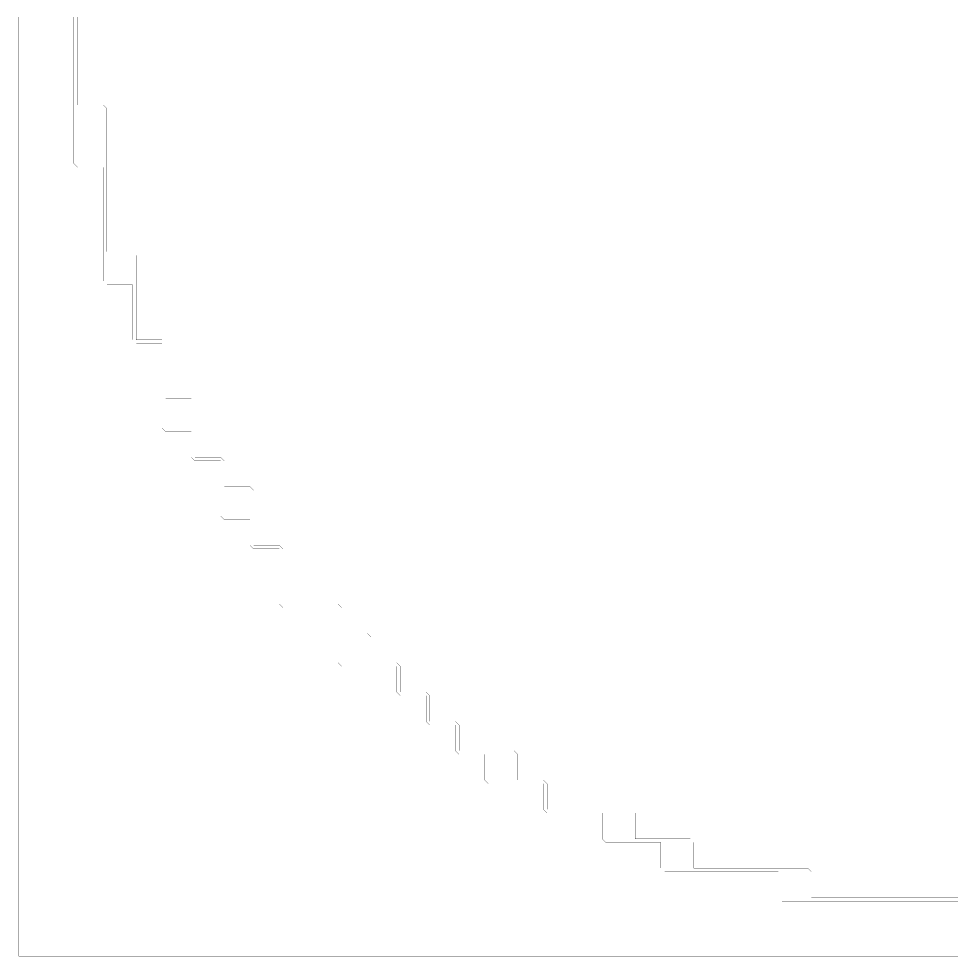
# Model space of a CAD drawing. Header units: metres. Extents: x 0 to 4990, y -4990 to 0.
# Drawn here: x 0 to 2495, y -4990 to -2495 of the extents above; entities that cross this region are included whole.
import ezdxf

# ---------------------------------------------------------------- set-up
doc = ezdxf.new("R2010")
doc.units = ezdxf.units.M
doc.layers.add('conductor', color=1, linetype='Continuous')
doc.layers.add('substrate', color=5, linetype='Continuous')

msp = doc.modelspace()

# ---------------------------------------------------------------- linework, layer by layer
at = {"layer": 'conductor', "const_width": 0.5}
msp.add_lwpolyline([(156.25, -2490.234375), (156.25, -2500), (156.25, -2509.765625), (156.25, -2519.53125), (156.25, -2529.296875), (156.25, -2539.0625), (156.25, -2548.828125), (156.25, -2558.59375), (156.25, -2568.359375), (156.25, -2578.125), (156.25, -2587.890625), (156.25, -2597.65625), (156.25, -2607.421875), (156.25, -2617.1875), (156.25, -2626.953125), (156.25, -2636.71875), (156.25, -2646.484375), (156.25, -2656.25), (156.25, -2666.015625), (156.25, -2675.78125), (156.25, -2685.546875), (156.25, -2695.3125), (156.25, -2705.078125), (156.25, -2714.84375), (156.25, -2724.609375), (166.015625, -2724.609375), (175.78125, -2724.609375), (185.546875, -2724.609375), (195.3125, -2724.609375), (205.078125, -2724.609375), (214.84375, -2724.609375), (224.609375, -2724.609375), (234.375, -2734.375), (234.375, -2744.140625), (234.375, -2753.90625), (234.375, -2763.671875), (234.375, -2773.4375), (234.375, -2783.203125), (234.375, -2792.96875), (234.375, -2802.734375), (234.375, -2812.5), (234.375, -2822.265625), (234.375, -2832.03125), (234.375, -2841.796875), (234.375, -2851.5625), (234.375, -2861.328125), (234.375, -2871.09375), (234.375, -2880.859375), (234.375, -2890.625), (234.375, -2900.390625), (234.375, -2910.15625), (234.375, -2919.921875), (234.375, -2929.6875), (234.375, -2939.453125), (234.375, -2949.21875), (234.375, -2958.984375), (234.375, -2968.75), (234.375, -2978.515625), (234.375, -2988.28125), (234.375, -2998.046875), (234.375, -3007.8125), (234.375, -3017.578125), (234.375, -3027.34375), (234.375, -3037.109375), (234.375, -3046.875), (234.375, -3056.640625), (234.375, -3066.40625), (234.375, -3076.171875), (234.375, -3085.9375), (234.375, -3095.703125), (234.375, -3105.46875), (234.375, -3115.234375), (244.140625, -3115.234375), (253.90625, -3115.234375), (263.671875, -3115.234375), (273.4375, -3115.234375), (283.203125, -3115.234375), (292.96875, -3115.234375), (302.734375, -3115.234375), (312.5, -3125), (312.5, -3134.765625), (312.5, -3144.53125), (312.5, -3154.296875), (312.5, -3164.0625), (312.5, -3173.828125), (312.5, -3183.59375), (312.5, -3193.359375), (312.5, -3203.125), (312.5, -3212.890625), (312.5, -3222.65625), (312.5, -3232.421875), (312.5, -3242.1875), (312.5, -3251.953125), (312.5, -3261.71875), (312.5, -3271.484375), (312.5, -3281.25), (312.5, -3291.015625), (312.5, -3300.78125), (312.5, -3310.546875), (312.5, -3320.3125), (312.5, -3330.078125), (312.5, -3339.84375), (312.5, -3349.609375), (322.265625, -3349.609375), (332.03125, -3349.609375), (341.796875, -3349.609375), (351.5625, -3349.609375), (361.328125, -3349.609375), (371.09375, -3349.609375), (380.859375, -3349.609375), (390.625, -3359.375), (390.625, -3369.140625), (390.625, -3378.90625), (390.625, -3388.671875), (390.625, -3398.4375), (390.625, -3408.203125), (390.625, -3417.96875), (390.625, -3427.734375), (390.625, -3437.5), (390.625, -3447.265625), (390.625, -3457.03125), (390.625, -3466.796875), (390.625, -3476.5625), (390.625, -3486.328125), (390.625, -3496.09375), (390.625, -3505.859375), (400.390625, -3505.859375), (410.15625, -3505.859375), (419.921875, -3505.859375), (429.6875, -3505.859375), (439.453125, -3505.859375), (449.21875, -3505.859375), (458.984375, -3505.859375), (468.75, -3515.625), (468.75, -3525.390625), (468.75, -3535.15625), (468.75, -3544.921875), (468.75, -3554.6875), (468.75, -3564.453125), (468.75, -3574.21875), (468.75, -3583.984375), (468.75, -3593.75), (468.75, -3603.515625), (468.75, -3613.28125), (468.75, -3623.046875), (468.75, -3632.8125), (468.75, -3642.578125), (468.75, -3652.34375), (468.75, -3662.109375), (478.515625, -3662.109375), (488.28125, -3662.109375), (498.046875, -3662.109375), (507.8125, -3662.109375), (517.578125, -3662.109375), (527.34375, -3662.109375), (537.109375, -3662.109375), (546.875, -3671.875), (546.875, -3681.640625), (546.875, -3691.40625), (546.875, -3701.171875), (546.875, -3710.9375), (546.875, -3720.703125), (546.875, -3730.46875), (546.875, -3740.234375), (556.640625, -3740.234375), (566.40625, -3740.234375), (576.171875, -3740.234375), (585.9375, -3740.234375), (595.703125, -3740.234375), (605.46875, -3740.234375), (615.234375, -3740.234375), (625, -3750), (625, -3759.765625), (625, -3769.53125), (625, -3779.296875), (625, -3789.0625), (625, -3798.828125), (625, -3808.59375), (625, -3818.359375), (625, -3828.125), (625, -3837.890625), (625, -3847.65625), (625, -3857.421875), (625, -3867.1875), (625, -3876.953125), (625, -3886.71875), (625, -3896.484375), (634.765625, -3896.484375), (644.53125, -3896.484375), (654.296875, -3896.484375), (664.0625, -3896.484375), (673.828125, -3896.484375), (683.59375, -3896.484375), (693.359375, -3896.484375), (703.125, -3906.25), (703.125, -3916.015625), (703.125, -3925.78125), (703.125, -3935.546875), (703.125, -3945.3125), (703.125, -3955.078125), (703.125, -3964.84375), (703.125, -3974.609375), (703.125, -3984.375), (703.125, -3994.140625), (703.125, -4003.90625), (703.125, -4013.671875), (703.125, -4023.4375), (703.125, -4033.203125), (703.125, -4042.96875), (703.125, -4052.734375), (712.890625, -4052.734375), (722.65625, -4052.734375), (732.421875, -4052.734375), (742.1875, -4052.734375), (751.953125, -4052.734375), (761.71875, -4052.734375), (771.484375, -4052.734375), (781.25, -4052.734375), (791.015625, -4052.734375), (800.78125, -4052.734375), (810.546875, -4052.734375), (820.3125, -4052.734375), (830.078125, -4052.734375), (839.84375, -4052.734375), (849.609375, -4052.734375), (859.375, -4062.5), (859.375, -4072.265625), (859.375, -4082.03125), (859.375, -4091.796875), (859.375, -4101.5625), (859.375, -4111.328125), (859.375, -4121.09375), (859.375, -4130.859375), (869.140625, -4130.859375), (878.90625, -4130.859375), (888.671875, -4130.859375), (898.4375, -4130.859375), (908.203125, -4130.859375), (917.96875, -4130.859375), (927.734375, -4130.859375), (937.5, -4140.625), (937.5, -4150.390625), (937.5, -4160.15625), (937.5, -4169.921875), (937.5, -4179.6875), (937.5, -4189.453125), (937.5, -4199.21875), (937.5, -4208.984375), (947.265625, -4208.984375), (957.03125, -4208.984375), (966.796875, -4208.984375), (976.5625, -4208.984375), (986.328125, -4208.984375), (996.09375, -4208.984375), (1005.859375, -4208.984375), (1015.625, -4218.75), (1015.625, -4228.515625), (1015.625, -4238.28125), (1015.625, -4248.046875), (1015.625, -4257.8125), (1015.625, -4267.578125), (1015.625, -4277.34375), (1015.625, -4287.109375), (1025.390625, -4287.109375), (1035.15625, -4287.109375), (1044.921875, -4287.109375), (1054.6875, -4287.109375), (1064.453125, -4287.109375), (1074.21875, -4287.109375), (1083.984375, -4287.109375), (1093.75, -4296.875), (1093.75, -4306.640625), (1093.75, -4316.40625), (1093.75, -4326.171875), (1093.75, -4335.9375), (1093.75, -4345.703125), (1093.75, -4355.46875), (1093.75, -4365.234375), (1103.515625, -4365.234375), (1113.28125, -4365.234375), (1123.046875, -4365.234375), (1132.8125, -4365.234375), (1142.578125, -4365.234375), (1152.34375, -4365.234375), (1162.109375, -4365.234375), (1171.875, -4375), (1171.875, -4384.765625), (1171.875, -4394.53125), (1171.875, -4404.296875), (1171.875, -4414.0625), (1171.875, -4423.828125), (1171.875, -4433.59375), (1171.875, -4443.359375), (1181.640625, -4443.359375), (1191.40625, -4443.359375), (1201.171875, -4443.359375), (1210.9375, -4443.359375), (1220.703125, -4443.359375), (1230.46875, -4443.359375), (1240.234375, -4443.359375), (1250, -4443.359375), (1259.765625, -4443.359375), (1269.53125, -4443.359375), (1279.296875, -4443.359375), (1289.0625, -4443.359375), (1298.828125, -4443.359375), (1308.59375, -4443.359375), (1318.359375, -4443.359375), (1328.125, -4453.125), (1328.125, -4462.890625), (1328.125, -4472.65625), (1328.125, -4482.421875), (1328.125, -4492.1875), (1328.125, -4501.953125), (1328.125, -4511.71875), (1328.125, -4521.484375), (1337.890625, -4521.484375), (1347.65625, -4521.484375), (1357.421875, -4521.484375), (1367.1875, -4521.484375), (1376.953125, -4521.484375), (1386.71875, -4521.484375), (1396.484375, -4521.484375), (1406.25, -4531.25), (1406.25, -4541.015625), (1406.25, -4550.78125), (1406.25, -4560.546875), (1406.25, -4570.3125), (1406.25, -4580.078125), (1406.25, -4589.84375), (1406.25, -4599.609375), (1416.015625, -4599.609375), (1425.78125, -4599.609375), (1435.546875, -4599.609375), (1445.3125, -4599.609375), (1455.078125, -4599.609375), (1464.84375, -4599.609375), (1474.609375, -4599.609375), (1484.375, -4599.609375), (1494.140625, -4599.609375), (1503.90625, -4599.609375), (1513.671875, -4599.609375), (1523.4375, -4599.609375), (1533.203125, -4599.609375), (1542.96875, -4599.609375), (1552.734375, -4599.609375), (1562.5, -4599.609375), (1572.265625, -4599.609375), (1582.03125, -4599.609375), (1591.796875, -4599.609375), (1601.5625, -4599.609375), (1611.328125, -4599.609375), (1621.09375, -4599.609375), (1630.859375, -4599.609375), (1640.625, -4609.375), (1640.625, -4619.140625), (1640.625, -4628.90625), (1640.625, -4638.671875), (1640.625, -4648.4375), (1640.625, -4658.203125), (1640.625, -4667.96875), (1640.625, -4677.734375), (1650.390625, -4677.734375), (1660.15625, -4677.734375), (1669.921875, -4677.734375), (1679.6875, -4677.734375), (1689.453125, -4677.734375), (1699.21875, -4677.734375), (1708.984375, -4677.734375), (1718.75, -4677.734375), (1728.515625, -4677.734375), (1738.28125, -4677.734375), (1748.046875, -4677.734375), (1757.8125, -4677.734375), (1767.578125, -4677.734375), (1777.34375, -4677.734375), (1787.109375, -4677.734375), (1796.875, -4687.5), (1796.875, -4697.265625), (1796.875, -4707.03125), (1796.875, -4716.796875), (1796.875, -4726.5625), (1796.875, -4736.328125), (1796.875, -4746.09375), (1796.875, -4755.859375), (1806.640625, -4755.859375), (1816.40625, -4755.859375), (1826.171875, -4755.859375), (1835.9375, -4755.859375), (1845.703125, -4755.859375), (1855.46875, -4755.859375), (1865.234375, -4755.859375), (1875, -4755.859375), (1884.765625, -4755.859375), (1894.53125, -4755.859375), (1904.296875, -4755.859375), (1914.0625, -4755.859375), (1923.828125, -4755.859375), (1933.59375, -4755.859375), (1943.359375, -4755.859375), (1953.125, -4755.859375), (1962.890625, -4755.859375), (1972.65625, -4755.859375), (1982.421875, -4755.859375), (1992.1875, -4755.859375), (2001.953125, -4755.859375), (2011.71875, -4755.859375), (2021.484375, -4755.859375), (2031.25, -4755.859375), (2041.015625, -4755.859375), (2050.78125, -4755.859375), (2060.546875, -4755.859375), (2070.3125, -4755.859375), (2080.078125, -4755.859375), (2089.84375, -4755.859375), (2099.609375, -4755.859375), (2109.375, -4765.625), (2109.375, -4775.390625), (2109.375, -4785.15625), (2109.375, -4794.921875), (2109.375, -4804.6875), (2109.375, -4814.453125), (2109.375, -4824.21875), (2109.375, -4833.984375), (2119.140625, -4833.984375), (2128.90625, -4833.984375), (2138.671875, -4833.984375), (2148.4375, -4833.984375), (2158.203125, -4833.984375), (2167.96875, -4833.984375), (2177.734375, -4833.984375), (2187.5, -4833.984375), (2197.265625, -4833.984375), (2207.03125, -4833.984375), (2216.796875, -4833.984375), (2226.5625, -4833.984375), (2236.328125, -4833.984375), (2246.09375, -4833.984375), (2255.859375, -4833.984375), (2265.625, -4833.984375), (2275.390625, -4833.984375), (2285.15625, -4833.984375), (2294.921875, -4833.984375), (2304.6875, -4833.984375), (2314.453125, -4833.984375), (2324.21875, -4833.984375), (2333.984375, -4833.984375), (2343.75, -4833.984375), (2353.515625, -4833.984375), (2363.28125, -4833.984375), (2373.046875, -4833.984375), (2382.8125, -4833.984375), (2392.578125, -4833.984375), (2402.34375, -4833.984375), (2412.109375, -4833.984375), (2421.875, -4833.984375), (2431.640625, -4833.984375), (2441.40625, -4833.984375), (2451.171875, -4833.984375), (2460.9375, -4833.984375), (2470.703125, -4833.984375), (2480.46875, -4833.984375), (2490.234375, -4833.984375), (2500, -4833.984375)], dxfattribs=at)
at = {"layer": 'substrate', "const_width": 0.5}
for points in [[(0, -2490.234375), (0, -2500), (0, -2509.765625), (0, -2519.53125), (0, -2529.296875), (0, -2539.0625), (0, -2548.828125), (0, -2558.59375), (0, -2568.359375), (0, -2578.125), (0, -2587.890625), (0, -2597.65625), (0, -2607.421875), (0, -2617.1875), (0, -2626.953125), (0, -2636.71875), (0, -2646.484375), (0, -2656.25), (0, -2666.015625), (0, -2675.78125), (0, -2685.546875), (0, -2695.3125), (0, -2705.078125), (0, -2714.84375), (0, -2724.609375), (0, -2734.375), (0, -2744.140625), (0, -2753.90625), (0, -2763.671875), (0, -2773.4375), (0, -2783.203125), (0, -2792.96875), (0, -2802.734375), (0, -2812.5), (0, -2822.265625), (0, -2832.03125), (0, -2841.796875), (0, -2851.5625), (0, -2861.328125), (0, -2871.09375), (0, -2880.859375), (0, -2890.625), (0, -2900.390625), (0, -2910.15625), (0, -2919.921875), (0, -2929.6875), (0, -2939.453125), (0, -2949.21875), (0, -2958.984375), (0, -2968.75), (0, -2978.515625), (0, -2988.28125), (0, -2998.046875), (0, -3007.8125), (0, -3017.578125), (0, -3027.34375), (0, -3037.109375), (0, -3046.875), (0, -3056.640625), (0, -3066.40625), (0, -3076.171875), (0, -3085.9375), (0, -3095.703125), (0, -3105.46875), (0, -3115.234375), (0, -3125), (0, -3134.765625), (0, -3144.53125), (0, -3154.296875), (0, -3164.0625), (0, -3173.828125), (0, -3183.59375), (0, -3193.359375), (0, -3203.125), (0, -3212.890625), (0, -3222.65625), (0, -3232.421875), (0, -3242.1875), (0, -3251.953125), (0, -3261.71875), (0, -3271.484375), (0, -3281.25), (0, -3291.015625), (0, -3300.78125), (0, -3310.546875), (0, -3320.3125), (0, -3330.078125), (0, -3339.84375), (0, -3349.609375), (0, -3359.375), (0, -3369.140625), (0, -3378.90625), (0, -3388.671875), (0, -3398.4375), (0, -3408.203125), (0, -3417.96875), (0, -3427.734375), (0, -3437.5), (0, -3447.265625), (0, -3457.03125), (0, -3466.796875), (0, -3476.5625), (0, -3486.328125), (0, -3496.09375), (0, -3505.859375), (0, -3515.625), (0, -3525.390625), (0, -3535.15625), (0, -3544.921875), (0, -3554.6875), (0, -3564.453125), (0, -3574.21875), (0, -3583.984375), (0, -3593.75), (0, -3603.515625), (0, -3613.28125), (0, -3623.046875), (0, -3632.8125), (0, -3642.578125), (0, -3652.34375), (0, -3662.109375), (0, -3671.875), (0, -3681.640625), (0, -3691.40625), (0, -3701.171875), (0, -3710.9375), (0, -3720.703125), (0, -3730.46875), (0, -3740.234375), (0, -3750), (0, -3759.765625), (0, -3769.53125), (0, -3779.296875), (0, -3789.0625), (0, -3798.828125), (0, -3808.59375), (0, -3818.359375), (0, -3828.125), (0, -3837.890625), (0, -3847.65625), (0, -3857.421875), (0, -3867.1875), (0, -3876.953125), (0, -3886.71875), (0, -3896.484375), (0, -3906.25), (0, -3916.015625), (0, -3925.78125), (0, -3935.546875), (0, -3945.3125), (0, -3955.078125), (0, -3964.84375), (0, -3974.609375), (0, -3984.375), (0, -3994.140625), (0, -4003.90625), (0, -4013.671875), (0, -4023.4375), (0, -4033.203125), (0, -4042.96875), (0, -4052.734375), (0, -4062.5), (0, -4072.265625), (0, -4082.03125), (0, -4091.796875), (0, -4101.5625), (0, -4111.328125), (0, -4121.09375), (0, -4130.859375), (0, -4140.625), (0, -4150.390625), (0, -4160.15625), (0, -4169.921875), (0, -4179.6875), (0, -4189.453125), (0, -4199.21875), (0, -4208.984375), (0, -4218.75), (0, -4228.515625), (0, -4238.28125), (0, -4248.046875), (0, -4257.8125), (0, -4267.578125), (0, -4277.34375), (0, -4287.109375), (0, -4296.875), (0, -4306.640625), (0, -4316.40625), (0, -4326.171875), (0, -4335.9375), (0, -4345.703125), (0, -4355.46875), (0, -4365.234375), (0, -4375), (0, -4384.765625), (0, -4394.53125), (0, -4404.296875), (0, -4414.0625), (0, -4423.828125), (0, -4433.59375), (0, -4443.359375), (0, -4453.125), (0, -4462.890625), (0, -4472.65625), (0, -4482.421875), (0, -4492.1875), (0, -4501.953125), (0, -4511.71875), (0, -4521.484375), (0, -4531.25), (0, -4541.015625), (0, -4550.78125), (0, -4560.546875), (0, -4570.3125), (0, -4580.078125), (0, -4589.84375), (0, -4599.609375), (0, -4609.375), (0, -4619.140625), (0, -4628.90625), (0, -4638.671875), (0, -4648.4375), (0, -4658.203125), (0, -4667.96875), (0, -4677.734375), (0, -4687.5), (0, -4697.265625), (0, -4707.03125), (0, -4716.796875), (0, -4726.5625), (0, -4736.328125), (0, -4746.09375), (0, -4755.859375), (0, -4765.625), (0, -4775.390625), (0, -4785.15625), (0, -4794.921875), (0, -4804.6875), (0, -4814.453125), (0, -4824.21875), (0, -4833.984375), (0, -4843.75), (0, -4853.515625), (0, -4863.28125), (0, -4873.046875), (0, -4882.8125), (0, -4892.578125), (0, -4902.34375), (0, -4912.109375), (0, -4921.875), (0, -4931.640625), (0, -4941.40625), (0, -4951.171875), (0, -4960.9375), (0, -4970.703125), (0, -4980.46875), (0, -4990.234375), (9.765625, -4990.234375), (19.53125, -4990.234375), (29.296875, -4990.234375), (39.0625, -4990.234375), (48.828125, -4990.234375), (58.59375, -4990.234375), (68.359375, -4990.234375), (78.125, -4990.234375), (87.890625, -4990.234375), (97.65625, -4990.234375), (107.421875, -4990.234375), (117.1875, -4990.234375), (126.953125, -4990.234375), (136.71875, -4990.234375), (146.484375, -4990.234375), (156.25, -4990.234375), (166.015625, -4990.234375), (175.78125, -4990.234375), (185.546875, -4990.234375), (195.3125, -4990.234375), (205.078125, -4990.234375), (214.84375, -4990.234375), (224.609375, -4990.234375), (234.375, -4990.234375), (244.140625, -4990.234375), (253.90625, -4990.234375), (263.671875, -4990.234375), (273.4375, -4990.234375), (283.203125, -4990.234375), (292.96875, -4990.234375), (302.734375, -4990.234375), (312.5, -4990.234375), (322.265625, -4990.234375), (332.03125, -4990.234375), (341.796875, -4990.234375), (351.5625, -4990.234375), (361.328125, -4990.234375), (371.09375, -4990.234375), (380.859375, -4990.234375), (390.625, -4990.234375), (400.390625, -4990.234375), (410.15625, -4990.234375), (419.921875, -4990.234375), (429.6875, -4990.234375), (439.453125, -4990.234375), (449.21875, -4990.234375), (458.984375, -4990.234375), (468.75, -4990.234375), (478.515625, -4990.234375), (488.28125, -4990.234375), (498.046875, -4990.234375), (507.8125, -4990.234375), (517.578125, -4990.234375), (527.34375, -4990.234375), (537.109375, -4990.234375), (546.875, -4990.234375), (556.640625, -4990.234375), (566.40625, -4990.234375), (576.171875, -4990.234375), (585.9375, -4990.234375), (595.703125, -4990.234375), (605.46875, -4990.234375), (615.234375, -4990.234375), (625, -4990.234375), (634.765625, -4990.234375), (644.53125, -4990.234375), (654.296875, -4990.234375), (664.0625, -4990.234375), (673.828125, -4990.234375), (683.59375, -4990.234375), (693.359375, -4990.234375), (703.125, -4990.234375), (712.890625, -4990.234375), (722.65625, -4990.234375), (732.421875, -4990.234375), (742.1875, -4990.234375), (751.953125, -4990.234375), (761.71875, -4990.234375), (771.484375, -4990.234375), (781.25, -4990.234375), (791.015625, -4990.234375), (800.78125, -4990.234375), (810.546875, -4990.234375), (820.3125, -4990.234375), (830.078125, -4990.234375), (839.84375, -4990.234375), (849.609375, -4990.234375), (859.375, -4990.234375), (869.140625, -4990.234375), (878.90625, -4990.234375), (888.671875, -4990.234375), (898.4375, -4990.234375), (908.203125, -4990.234375), (917.96875, -4990.234375), (927.734375, -4990.234375), (937.5, -4990.234375), (947.265625, -4990.234375), (957.03125, -4990.234375), (966.796875, -4990.234375), (976.5625, -4990.234375), (986.328125, -4990.234375), (996.09375, -4990.234375), (1005.859375, -4990.234375), (1015.625, -4990.234375), (1025.390625, -4990.234375), (1035.15625, -4990.234375), (1044.921875, -4990.234375), (1054.6875, -4990.234375), (1064.453125, -4990.234375), (1074.21875, -4990.234375), (1083.984375, -4990.234375), (1093.75, -4990.234375), (1103.515625, -4990.234375), (1113.28125, -4990.234375), (1123.046875, -4990.234375), (1132.8125, -4990.234375), (1142.578125, -4990.234375), (1152.34375, -4990.234375), (1162.109375, -4990.234375), (1171.875, -4990.234375), (1181.640625, -4990.234375), (1191.40625, -4990.234375), (1201.171875, -4990.234375), (1210.9375, -4990.234375), (1220.703125, -4990.234375), (1230.46875, -4990.234375), (1240.234375, -4990.234375), (1250, -4990.234375), (1259.765625, -4990.234375), (1269.53125, -4990.234375), (1279.296875, -4990.234375), (1289.0625, -4990.234375), (1298.828125, -4990.234375), (1308.59375, -4990.234375), (1318.359375, -4990.234375), (1328.125, -4990.234375), (1337.890625, -4990.234375), (1347.65625, -4990.234375), (1357.421875, -4990.234375), (1367.1875, -4990.234375), (1376.953125, -4990.234375), (1386.71875, -4990.234375), (1396.484375, -4990.234375), (1406.25, -4990.234375), (1416.015625, -4990.234375), (1425.78125, -4990.234375), (1435.546875, -4990.234375), (1445.3125, -4990.234375), (1455.078125, -4990.234375), (1464.84375, -4990.234375), (1474.609375, -4990.234375), (1484.375, -4990.234375), (1494.140625, -4990.234375), (1503.90625, -4990.234375), (1513.671875, -4990.234375), (1523.4375, -4990.234375), (1533.203125, -4990.234375), (1542.96875, -4990.234375), (1552.734375, -4990.234375), (1562.5, -4990.234375), (1572.265625, -4990.234375), (1582.03125, -4990.234375), (1591.796875, -4990.234375), (1601.5625, -4990.234375), (1611.328125, -4990.234375), (1621.09375, -4990.234375), (1630.859375, -4990.234375), (1640.625, -4990.234375), (1650.390625, -4990.234375), (1660.15625, -4990.234375), (1669.921875, -4990.234375), (1679.6875, -4990.234375), (1689.453125, -4990.234375), (1699.21875, -4990.234375), (1708.984375, -4990.234375), (1718.75, -4990.234375), (1728.515625, -4990.234375), (1738.28125, -4990.234375), (1748.046875, -4990.234375), (1757.8125, -4990.234375), (1767.578125, -4990.234375), (1777.34375, -4990.234375), (1787.109375, -4990.234375), (1796.875, -4990.234375), (1806.640625, -4990.234375), (1816.40625, -4990.234375), (1826.171875, -4990.234375), (1835.9375, -4990.234375), (1845.703125, -4990.234375), (1855.46875, -4990.234375), (1865.234375, -4990.234375), (1875, -4990.234375), (1884.765625, -4990.234375), (1894.53125, -4990.234375), (1904.296875, -4990.234375), (1914.0625, -4990.234375), (1923.828125, -4990.234375), (1933.59375, -4990.234375), (1943.359375, -4990.234375), (1953.125, -4990.234375), (1962.890625, -4990.234375), (1972.65625, -4990.234375), (1982.421875, -4990.234375), (1992.1875, -4990.234375), (2001.953125, -4990.234375), (2011.71875, -4990.234375), (2021.484375, -4990.234375), (2031.25, -4990.234375), (2041.015625, -4990.234375), (2050.78125, -4990.234375), (2060.546875, -4990.234375), (2070.3125, -4990.234375), (2080.078125, -4990.234375), (2089.84375, -4990.234375), (2099.609375, -4990.234375), (2109.375, -4990.234375), (2119.140625, -4990.234375), (2128.90625, -4990.234375), (2138.671875, -4990.234375), (2148.4375, -4990.234375), (2158.203125, -4990.234375), (2167.96875, -4990.234375), (2177.734375, -4990.234375), (2187.5, -4990.234375), (2197.265625, -4990.234375), (2207.03125, -4990.234375), (2216.796875, -4990.234375), (2226.5625, -4990.234375), (2236.328125, -4990.234375), (2246.09375, -4990.234375), (2255.859375, -4990.234375), (2265.625, -4990.234375), (2275.390625, -4990.234375), (2285.15625, -4990.234375), (2294.921875, -4990.234375), (2304.6875, -4990.234375), (2314.453125, -4990.234375), (2324.21875, -4990.234375), (2333.984375, -4990.234375), (2343.75, -4990.234375), (2353.515625, -4990.234375), (2363.28125, -4990.234375), (2373.046875, -4990.234375), (2382.8125, -4990.234375), (2392.578125, -4990.234375), (2402.34375, -4990.234375), (2412.109375, -4990.234375), (2421.875, -4990.234375), (2431.640625, -4990.234375), (2441.40625, -4990.234375), (2451.171875, -4990.234375), (2460.9375, -4990.234375), (2470.703125, -4990.234375), (2480.46875, -4990.234375), (2490.234375, -4990.234375), (2500, -4990.234375)], [(2500, -4843.75), (2490.234375, -4843.75), (2480.46875, -4843.75), (2470.703125, -4843.75), (2460.9375, -4843.75), (2451.171875, -4843.75), (2441.40625, -4843.75), (2431.640625, -4843.75), (2421.875, -4843.75), (2412.109375, -4843.75), (2402.34375, -4843.75), (2392.578125, -4843.75), (2382.8125, -4843.75), (2373.046875, -4843.75), (2363.28125, -4843.75), (2353.515625, -4843.75), (2343.75, -4843.75), (2333.984375, -4843.75), (2324.21875, -4843.75), (2314.453125, -4843.75), (2304.6875, -4843.75), (2294.921875, -4843.75), (2285.15625, -4843.75), (2275.390625, -4843.75), (2265.625, -4843.75), (2255.859375, -4843.75), (2246.09375, -4843.75), (2236.328125, -4843.75), (2226.5625, -4843.75), (2216.796875, -4843.75), (2207.03125, -4843.75), (2197.265625, -4843.75), (2187.5, -4843.75), (2177.734375, -4843.75), (2167.96875, -4843.75), (2158.203125, -4843.75), (2148.4375, -4843.75), (2138.671875, -4843.75), (2128.90625, -4843.75), (2119.140625, -4843.75), (2109.375, -4843.75), (2099.609375, -4843.75), (2089.84375, -4843.75), (2080.078125, -4843.75), (2070.3125, -4843.75), (2060.546875, -4843.75), (2050.78125, -4843.75), (2041.015625, -4843.75), (2031.25, -4843.75), (2021.484375, -4833.984375), (2021.484375, -4824.21875), (2021.484375, -4814.453125), (2021.484375, -4804.6875), (2021.484375, -4794.921875), (2021.484375, -4785.15625), (2021.484375, -4775.390625), (2021.484375, -4765.625), (2011.71875, -4765.625), (2001.953125, -4765.625), (1992.1875, -4765.625), (1982.421875, -4765.625), (1972.65625, -4765.625), (1962.890625, -4765.625), (1953.125, -4765.625), (1943.359375, -4765.625), (1933.59375, -4765.625), (1923.828125, -4765.625), (1914.0625, -4765.625), (1904.296875, -4765.625), (1894.53125, -4765.625), (1884.765625, -4765.625), (1875, -4765.625), (1865.234375, -4765.625), (1855.46875, -4765.625), (1845.703125, -4765.625), (1835.9375, -4765.625), (1826.171875, -4765.625), (1816.40625, -4765.625), (1806.640625, -4765.625), (1796.875, -4765.625), (1787.109375, -4765.625), (1777.34375, -4765.625), (1767.578125, -4765.625), (1757.8125, -4765.625), (1748.046875, -4765.625), (1738.28125, -4765.625), (1728.515625, -4765.625), (1718.75, -4765.625), (1708.984375, -4755.859375), (1708.984375, -4746.09375), (1708.984375, -4736.328125), (1708.984375, -4726.5625), (1708.984375, -4716.796875), (1708.984375, -4707.03125), (1708.984375, -4697.265625), (1708.984375, -4687.5), (1699.21875, -4687.5), (1689.453125, -4687.5), (1679.6875, -4687.5), (1669.921875, -4687.5), (1660.15625, -4687.5), (1650.390625, -4687.5), (1640.625, -4687.5), (1630.859375, -4687.5), (1621.09375, -4687.5), (1611.328125, -4687.5), (1601.5625, -4687.5), (1591.796875, -4687.5), (1582.03125, -4687.5), (1572.265625, -4687.5), (1562.5, -4687.5), (1552.734375, -4677.734375), (1552.734375, -4667.96875), (1552.734375, -4658.203125), (1552.734375, -4648.4375), (1552.734375, -4638.671875), (1552.734375, -4628.90625), (1552.734375, -4619.140625), (1552.734375, -4609.375), (1542.96875, -4609.375), (1533.203125, -4609.375), (1523.4375, -4609.375), (1513.671875, -4609.375), (1503.90625, -4609.375), (1494.140625, -4609.375), (1484.375, -4609.375), (1474.609375, -4609.375), (1464.84375, -4609.375), (1455.078125, -4609.375), (1445.3125, -4609.375), (1435.546875, -4609.375), (1425.78125, -4609.375), (1416.015625, -4609.375), (1406.25, -4609.375), (1396.484375, -4599.609375), (1396.484375, -4589.84375), (1396.484375, -4580.078125), (1396.484375, -4570.3125), (1396.484375, -4560.546875), (1396.484375, -4550.78125), (1396.484375, -4541.015625), (1396.484375, -4531.25), (1386.71875, -4531.25), (1376.953125, -4531.25), (1367.1875, -4531.25), (1357.421875, -4531.25), (1347.65625, -4531.25), (1337.890625, -4531.25), (1328.125, -4531.25), (1318.359375, -4531.25), (1308.59375, -4531.25), (1298.828125, -4531.25), (1289.0625, -4531.25), (1279.296875, -4531.25), (1269.53125, -4531.25), (1259.765625, -4531.25), (1250, -4531.25), (1240.234375, -4521.484375), (1240.234375, -4511.71875), (1240.234375, -4501.953125), (1240.234375, -4492.1875), (1240.234375, -4482.421875), (1240.234375, -4472.65625), (1240.234375, -4462.890625), (1240.234375, -4453.125), (1230.46875, -4453.125), (1220.703125, -4453.125), (1210.9375, -4453.125), (1201.171875, -4453.125), (1191.40625, -4453.125), (1181.640625, -4453.125), (1171.875, -4453.125), (1162.109375, -4443.359375), (1162.109375, -4433.59375), (1162.109375, -4423.828125), (1162.109375, -4414.0625), (1162.109375, -4404.296875), (1162.109375, -4394.53125), (1162.109375, -4384.765625), (1162.109375, -4375), (1152.34375, -4375), (1142.578125, -4375), (1132.8125, -4375), (1123.046875, -4375), (1113.28125, -4375), (1103.515625, -4375), (1093.75, -4375), (1083.984375, -4365.234375), (1083.984375, -4355.46875), (1083.984375, -4345.703125), (1083.984375, -4335.9375), (1083.984375, -4326.171875), (1083.984375, -4316.40625), (1083.984375, -4306.640625), (1083.984375, -4296.875), (1074.21875, -4296.875), (1064.453125, -4296.875), (1054.6875, -4296.875), (1044.921875, -4296.875), (1035.15625, -4296.875), (1025.390625, -4296.875), (1015.625, -4296.875), (1005.859375, -4287.109375), (1005.859375, -4277.34375), (1005.859375, -4267.578125), (1005.859375, -4257.8125), (1005.859375, -4248.046875), (1005.859375, -4238.28125), (1005.859375, -4228.515625), (1005.859375, -4218.75), (996.09375, -4218.75), (986.328125, -4218.75), (976.5625, -4218.75), (966.796875, -4218.75), (957.03125, -4218.75), (947.265625, -4218.75), (937.5, -4218.75), (927.734375, -4218.75), (917.96875, -4218.75), (908.203125, -4218.75), (898.4375, -4218.75), (888.671875, -4218.75), (878.90625, -4218.75), (869.140625, -4218.75), (859.375, -4218.75), (849.609375, -4208.984375), (849.609375, -4199.21875), (849.609375, -4189.453125), (849.609375, -4179.6875), (849.609375, -4169.921875), (849.609375, -4160.15625), (849.609375, -4150.390625), (849.609375, -4140.625), (849.609375, -4130.859375), (849.609375, -4121.09375), (849.609375, -4111.328125), (849.609375, -4101.5625), (849.609375, -4091.796875), (849.609375, -4082.03125), (849.609375, -4072.265625), (849.609375, -4062.5), (839.84375, -4062.5), (830.078125, -4062.5), (820.3125, -4062.5), (810.546875, -4062.5), (800.78125, -4062.5), (791.015625, -4062.5), (781.25, -4062.5), (771.484375, -4062.5), (761.71875, -4062.5), (751.953125, -4062.5), (742.1875, -4062.5), (732.421875, -4062.5), (722.65625, -4062.5), (712.890625, -4062.5), (703.125, -4062.5), (693.359375, -4052.734375), (693.359375, -4042.96875), (693.359375, -4033.203125), (693.359375, -4023.4375), (693.359375, -4013.671875), (693.359375, -4003.90625), (693.359375, -3994.140625), (693.359375, -3984.375), (693.359375, -3974.609375), (693.359375, -3964.84375), (693.359375, -3955.078125), (693.359375, -3945.3125), (693.359375, -3935.546875), (693.359375, -3925.78125), (693.359375, -3916.015625), (693.359375, -3906.25), (683.59375, -3906.25), (673.828125, -3906.25), (664.0625, -3906.25), (654.296875, -3906.25), (644.53125, -3906.25), (634.765625, -3906.25), (625, -3906.25), (615.234375, -3896.484375), (615.234375, -3886.71875), (615.234375, -3876.953125), (615.234375, -3867.1875), (615.234375, -3857.421875), (615.234375, -3847.65625), (615.234375, -3837.890625), (615.234375, -3828.125), (605.46875, -3828.125), (595.703125, -3828.125), (585.9375, -3828.125), (576.171875, -3828.125), (566.40625, -3828.125), (556.640625, -3828.125), (546.875, -3828.125), (537.109375, -3818.359375), (537.109375, -3808.59375), (537.109375, -3798.828125), (537.109375, -3789.0625), (537.109375, -3779.296875), (537.109375, -3769.53125), (537.109375, -3759.765625), (537.109375, -3750), (537.109375, -3740.234375), (537.109375, -3730.46875), (537.109375, -3720.703125), (537.109375, -3710.9375), (537.109375, -3701.171875), (537.109375, -3691.40625), (537.109375, -3681.640625), (537.109375, -3671.875), (527.34375, -3671.875), (517.578125, -3671.875), (507.8125, -3671.875), (498.046875, -3671.875), (488.28125, -3671.875), (478.515625, -3671.875), (468.75, -3671.875), (458.984375, -3662.109375), (458.984375, -3652.34375), (458.984375, -3642.578125), (458.984375, -3632.8125), (458.984375, -3623.046875), (458.984375, -3613.28125), (458.984375, -3603.515625), (458.984375, -3593.75), (449.21875, -3593.75), (439.453125, -3593.75), (429.6875, -3593.75), (419.921875, -3593.75), (410.15625, -3593.75), (400.390625, -3593.75), (390.625, -3593.75), (380.859375, -3583.984375), (380.859375, -3574.21875), (380.859375, -3564.453125), (380.859375, -3554.6875), (380.859375, -3544.921875), (380.859375, -3535.15625), (380.859375, -3525.390625), (380.859375, -3515.625), (380.859375, -3505.859375), (380.859375, -3496.09375), (380.859375, -3486.328125), (380.859375, -3476.5625), (380.859375, -3466.796875), (380.859375, -3457.03125), (380.859375, -3447.265625), (380.859375, -3437.5), (380.859375, -3427.734375), (380.859375, -3417.96875), (380.859375, -3408.203125), (380.859375, -3398.4375), (380.859375, -3388.671875), (380.859375, -3378.90625), (380.859375, -3369.140625), (380.859375, -3359.375), (371.09375, -3359.375), (361.328125, -3359.375), (351.5625, -3359.375), (341.796875, -3359.375), (332.03125, -3359.375), (322.265625, -3359.375), (312.5, -3359.375), (302.734375, -3349.609375), (302.734375, -3339.84375), (302.734375, -3330.078125), (302.734375, -3320.3125), (302.734375, -3310.546875), (302.734375, -3300.78125), (302.734375, -3291.015625), (302.734375, -3281.25), (302.734375, -3271.484375), (302.734375, -3261.71875), (302.734375, -3251.953125), (302.734375, -3242.1875), (302.734375, -3232.421875), (302.734375, -3222.65625), (302.734375, -3212.890625), (302.734375, -3203.125), (292.96875, -3203.125), (283.203125, -3203.125), (273.4375, -3203.125), (263.671875, -3203.125), (253.90625, -3203.125), (244.140625, -3203.125), (234.375, -3203.125), (224.609375, -3193.359375), (224.609375, -3183.59375), (224.609375, -3173.828125), (224.609375, -3164.0625), (224.609375, -3154.296875), (224.609375, -3144.53125), (224.609375, -3134.765625), (224.609375, -3125), (224.609375, -3115.234375), (224.609375, -3105.46875), (224.609375, -3095.703125), (224.609375, -3085.9375), (224.609375, -3076.171875), (224.609375, -3066.40625), (224.609375, -3056.640625), (224.609375, -3046.875), (224.609375, -3037.109375), (224.609375, -3027.34375), (224.609375, -3017.578125), (224.609375, -3007.8125), (224.609375, -2998.046875), (224.609375, -2988.28125), (224.609375, -2978.515625), (224.609375, -2968.75), (224.609375, -2958.984375), (224.609375, -2949.21875), (224.609375, -2939.453125), (224.609375, -2929.6875), (224.609375, -2919.921875), (224.609375, -2910.15625), (224.609375, -2900.390625), (224.609375, -2890.625), (214.84375, -2890.625), (205.078125, -2890.625), (195.3125, -2890.625), (185.546875, -2890.625), (175.78125, -2890.625), (166.015625, -2890.625), (156.25, -2890.625), (146.484375, -2880.859375), (146.484375, -2871.09375), (146.484375, -2861.328125), (146.484375, -2851.5625), (146.484375, -2841.796875), (146.484375, -2832.03125), (146.484375, -2822.265625), (146.484375, -2812.5), (146.484375, -2802.734375), (146.484375, -2792.96875), (146.484375, -2783.203125), (146.484375, -2773.4375), (146.484375, -2763.671875), (146.484375, -2753.90625), (146.484375, -2744.140625), (146.484375, -2734.375), (146.484375, -2724.609375), (146.484375, -2714.84375), (146.484375, -2705.078125), (146.484375, -2695.3125), (146.484375, -2685.546875), (146.484375, -2675.78125), (146.484375, -2666.015625), (146.484375, -2656.25), (146.484375, -2646.484375), (146.484375, -2636.71875), (146.484375, -2626.953125), (146.484375, -2617.1875), (146.484375, -2607.421875), (146.484375, -2597.65625), (146.484375, -2587.890625), (146.484375, -2578.125), (146.484375, -2568.359375), (146.484375, -2558.59375), (146.484375, -2548.828125), (146.484375, -2539.0625), (146.484375, -2529.296875), (146.484375, -2519.53125), (146.484375, -2509.765625), (146.484375, -2500), (146.484375, -2490.234375)]]:
    msp.add_lwpolyline(points, dxfattribs=at)

doc.saveas('drawing.dxf')
